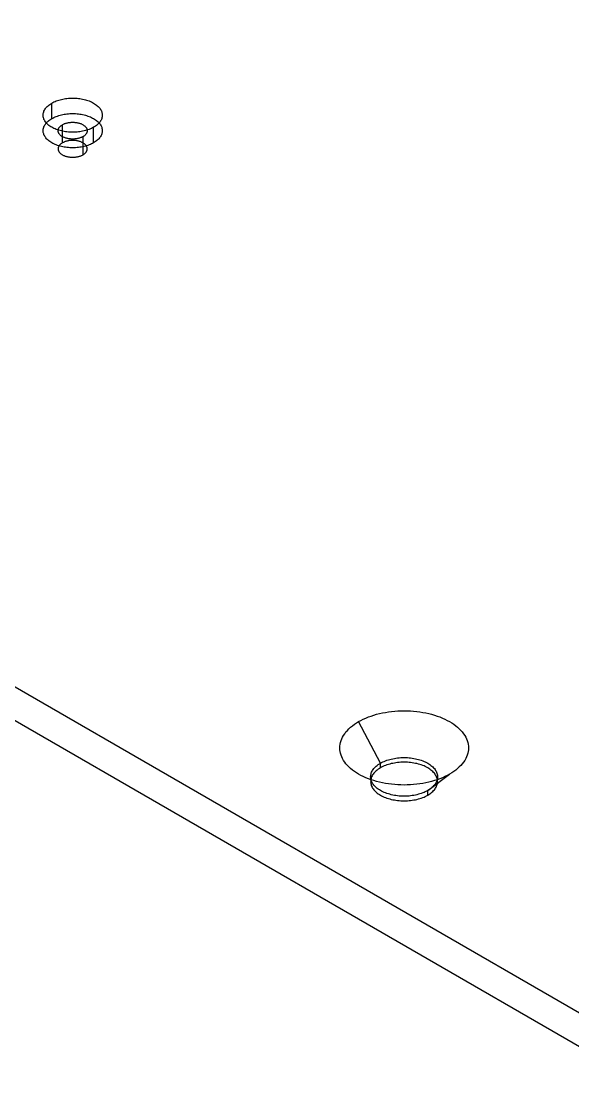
# Model space of a CAD drawing. Header units: inches. Extents: x 4 to 302, y 4 to 194.
# Drawn here: x 97.149 to 98.398, y 19.875 to 22.297 of the extents above; entities that cross this region are included whole.
import ezdxf

# ---------------------------------------------------------------- set-up
doc = ezdxf.new("R2010")
doc.units = ezdxf.units.IN
doc.header["$MEASUREMENT"] = 0

msp = doc.modelspace()

# ---------------------------------------------------------------- linework, layer by layer
at = {"layer": 'OUTLINE'}
for p, q in [((98.5853, 19.9512), (81.25, 29.96)), ((98.5853, 19.875), (81.25, 29.8838)), ((97.216, 22.1104), (97.2183, 22.1117)), ((97.2183, 22.1117), (97.2207, 22.1131)), ((97.2183, 22.0767), (97.2183, 22.1117)), ((97.2207, 22.1131), (97.2232, 22.1143)), ((97.2232, 22.1143), (97.2258, 22.1155)), ((97.2258, 22.1155), (97.2285, 22.1166)), ((97.2285, 22.1166), (97.2313, 22.1176)), ((97.2313, 22.1176), (97.2341, 22.1185)), ((97.2341, 22.1185), (97.2371, 22.1194)), ((97.2371, 22.1194), (97.2401, 22.1201)), ((97.2401, 22.1201), (97.2431, 22.1208)), ((97.2431, 22.1208), (97.2463, 22.1214)), ((97.2463, 22.1214), (97.2494, 22.1219)), ((97.2494, 22.1219), (97.2527, 22.1223)), ((97.2527, 22.1223), (97.2559, 22.1227)), ((97.2559, 22.1227), (97.2592, 22.1229)), ((97.2592, 22.1229), (97.2624, 22.123)), ((97.2624, 22.123), (97.2657, 22.1231)), ((97.2657, 22.1231), (97.269, 22.123)), ((97.269, 22.123), (97.2723, 22.1229)), ((97.2723, 22.1229), (97.2756, 22.1227)), ((97.2756, 22.1227), (97.2788, 22.1223)), ((97.2788, 22.1223), (97.282, 22.1219)), ((97.282, 22.1219), (97.2852, 22.1214)), ((97.2852, 22.1214), (97.2883, 22.1208)), ((97.2883, 22.1208), (97.2914, 22.1201)), ((97.2914, 22.1201), (97.2944, 22.1194)), ((97.2944, 22.1194), (97.2973, 22.1185)), ((97.2973, 22.1185), (97.3002, 22.1176)), ((97.3002, 22.1176), (97.303, 22.1166)), ((97.303, 22.1166), (97.3057, 22.1155)), ((97.3057, 22.1155), (97.3083, 22.1143)), ((97.3083, 22.1143), (97.3108, 22.1131)), ((97.3108, 22.1131), (97.3132, 22.1117)), ((97.3132, 22.1117), (97.3154, 22.1104)), ((97.1987, 22.0863), (97.199, 22.0882)), ((97.199, 22.0882), (97.1994, 22.09)), ((97.1994, 22.09), (97.2, 22.0919)), ((97.2, 22.0919), (97.2007, 22.0938)), ((97.2007, 22.0938), (97.2016, 22.0956)), ((97.2016, 22.0956), (97.2026, 22.0974)), ((97.2026, 22.0974), (97.2038, 22.0992)), ((97.2038, 22.0992), (97.2051, 22.1009)), ((97.2051, 22.1009), (97.2066, 22.1026)), ((97.2066, 22.1026), (97.2082, 22.1043)), ((97.2082, 22.1043), (97.21, 22.1059)), ((97.21, 22.1059), (97.2119, 22.1074)), ((97.2119, 22.1074), (97.2139, 22.1089)), ((97.2139, 22.1089), (97.216, 22.1104)), ((97.2527, 22.0873), (97.2559, 22.0876)), ((97.2559, 22.0876), (97.2592, 22.0879)), ((97.2592, 22.0879), (97.2624, 22.088)), ((97.2624, 22.088), (97.2657, 22.088)), ((97.2657, 22.088), (97.269, 22.088)), ((97.269, 22.088), (97.2723, 22.0879)), ((97.2723, 22.0879), (97.2756, 22.0876)), ((97.2756, 22.0876), (97.2788, 22.0873)), ((97.3154, 22.1104), (97.3176, 22.1089)), ((97.3176, 22.1089), (97.3196, 22.1074)), ((97.3196, 22.1074), (97.3215, 22.1059)), ((97.3215, 22.1059), (97.3233, 22.1043)), ((97.3233, 22.1043), (97.3249, 22.1026)), ((97.3249, 22.1026), (97.3264, 22.1009)), ((97.3264, 22.1009), (97.3277, 22.0992)), ((97.3277, 22.0992), (97.3289, 22.0974)), ((97.3289, 22.0974), (97.3299, 22.0956)), ((97.3299, 22.0956), (97.3308, 22.0938)), ((97.3308, 22.0938), (97.3315, 22.0919)), ((97.3315, 22.0919), (97.3321, 22.09)), ((97.3321, 22.09), (97.3325, 22.0882)), ((97.3325, 22.0882), (97.3327, 22.0863)), ((97.1987, 22.0844), (97.1987, 22.0863)), ((97.1987, 22.0825), (97.1987, 22.0844)), ((97.199, 22.0806), (97.1987, 22.0825)), ((97.1994, 22.0787), (97.199, 22.0806)), ((97.2, 22.0768), (97.1994, 22.0787)), ((97.2007, 22.075), (97.2, 22.0768)), ((97.2016, 22.0731), (97.2007, 22.075)), ((97.2026, 22.0713), (97.2016, 22.0731)), ((97.2038, 22.0695), (97.2026, 22.0713)), ((97.2026, 22.0624), (97.2038, 22.0641)), ((97.2051, 22.0678), (97.2038, 22.0695)), ((97.2038, 22.0641), (97.2051, 22.0659)), ((97.2066, 22.0661), (97.2051, 22.0678)), ((97.2051, 22.0659), (97.2066, 22.0676)), ((97.2066, 22.0676), (97.2082, 22.0692)), ((97.2082, 22.0645), (97.2066, 22.0661)), ((97.2082, 22.0692), (97.21, 22.0708)), ((97.21, 22.0629), (97.2082, 22.0645)), ((97.21, 22.0708), (97.2119, 22.0724)), ((97.2119, 22.0724), (97.2139, 22.0739)), ((97.2139, 22.0739), (97.216, 22.0753)), ((97.216, 22.0753), (97.2183, 22.0767)), ((97.2183, 22.0767), (97.2207, 22.078)), ((97.2207, 22.078), (97.2232, 22.0793)), ((97.2232, 22.0793), (97.2258, 22.0804)), ((97.2258, 22.0804), (97.2285, 22.0815)), ((97.2285, 22.0815), (97.2313, 22.0825)), ((97.2313, 22.0825), (97.2341, 22.0835)), ((97.2341, 22.0835), (97.2371, 22.0843)), ((97.2371, 22.0843), (97.2401, 22.0851)), ((97.2401, 22.0851), (97.2431, 22.0858)), ((97.2424, 22.0628), (97.2436, 22.0635)), ((97.2431, 22.0858), (97.2463, 22.0864)), ((97.2436, 22.0635), (97.2448, 22.0641)), ((97.2448, 22.0641), (97.2461, 22.0646)), ((97.2461, 22.0646), (97.2474, 22.0652)), ((97.2463, 22.0864), (97.2494, 22.0869)), ((97.2474, 22.0652), (97.2488, 22.0657)), ((97.2488, 22.0657), (97.2502, 22.0661)), ((97.2494, 22.0869), (97.2527, 22.0873)), ((97.2502, 22.0661), (97.2516, 22.0666)), ((97.2516, 22.0666), (97.2531, 22.0669)), ((97.2531, 22.0669), (97.2546, 22.0673)), ((97.2546, 22.0673), (97.2561, 22.0676)), ((97.2561, 22.0676), (97.2577, 22.0678)), ((97.2577, 22.0678), (97.2593, 22.068)), ((97.2593, 22.068), (97.2609, 22.0682)), ((97.2609, 22.0682), (97.2625, 22.0683)), ((97.2625, 22.0683), (97.2641, 22.0684)), ((97.2641, 22.0684), (97.2657, 22.0684)), ((97.2657, 22.0684), (97.2674, 22.0684)), ((97.2674, 22.0684), (97.269, 22.0683)), ((97.269, 22.0683), (97.2706, 22.0682)), ((97.2706, 22.0682), (97.2722, 22.068)), ((97.2722, 22.068), (97.2738, 22.0678)), ((97.2738, 22.0678), (97.2753, 22.0676)), ((97.2753, 22.0676), (97.2769, 22.0673)), ((97.2769, 22.0673), (97.2784, 22.0669)), ((97.2784, 22.0669), (97.2799, 22.0666)), ((97.2788, 22.0873), (97.282, 22.0869)), ((97.2799, 22.0666), (97.2813, 22.0661)), ((97.2813, 22.0661), (97.2827, 22.0657)), ((97.282, 22.0869), (97.2852, 22.0864)), ((97.2827, 22.0657), (97.2841, 22.0652)), ((97.2841, 22.0652), (97.2854, 22.0646)), ((97.2852, 22.0864), (97.2883, 22.0858)), ((97.2854, 22.0646), (97.2867, 22.0641)), ((97.2867, 22.0641), (97.2879, 22.0635)), ((97.2879, 22.0635), (97.2891, 22.0628)), ((97.2883, 22.0858), (97.2914, 22.0851)), ((97.2914, 22.0851), (97.2944, 22.0843)), ((97.2944, 22.0843), (97.2973, 22.0835)), ((97.2973, 22.0835), (97.3002, 22.0825)), ((97.3002, 22.0825), (97.303, 22.0815)), ((97.303, 22.0815), (97.3057, 22.0804)), ((97.3057, 22.0804), (97.3083, 22.0793)), ((97.3083, 22.0793), (97.3108, 22.078)), ((97.3108, 22.078), (97.3132, 22.0767)), ((97.3132, 22.0767), (97.3154, 22.0753)), ((97.3154, 22.0753), (97.3176, 22.0739)), ((97.3176, 22.0739), (97.3196, 22.0724)), ((97.3196, 22.0724), (97.3215, 22.0708)), ((97.3215, 22.0708), (97.3233, 22.0692)), ((97.3233, 22.0645), (97.3215, 22.0629)), ((97.3233, 22.0692), (97.3249, 22.0676)), ((97.3249, 22.0661), (97.3233, 22.0645)), ((97.3264, 22.0678), (97.3249, 22.0661)), ((97.3249, 22.0676), (97.3264, 22.0659)), ((97.3277, 22.0695), (97.3264, 22.0678)), ((97.3264, 22.0659), (97.3277, 22.0641)), ((97.3289, 22.0713), (97.3277, 22.0695)), ((97.3277, 22.0641), (97.3289, 22.0624)), ((97.3299, 22.0731), (97.3289, 22.0713)), ((97.3308, 22.075), (97.3299, 22.0731)), ((97.3315, 22.0768), (97.3308, 22.075)), ((97.3321, 22.0787), (97.3315, 22.0768)), ((97.3325, 22.0806), (97.3321, 22.0787)), ((97.3327, 22.0825), (97.3325, 22.0806)), ((97.3327, 22.0863), (97.3328, 22.0844)), ((97.3328, 22.0844), (97.3327, 22.0825)), ((97.1987, 22.0512), (97.199, 22.0531)), ((97.1987, 22.0493), (97.1987, 22.0512)), ((97.1987, 22.0474), (97.1987, 22.0493)), ((97.199, 22.0455), (97.1987, 22.0474)), ((97.199, 22.0531), (97.1994, 22.055)), ((97.1994, 22.0436), (97.199, 22.0455)), ((97.1994, 22.055), (97.2, 22.0569)), ((97.2, 22.0418), (97.1994, 22.0436)), ((97.2, 22.0569), (97.2007, 22.0587)), ((97.2007, 22.0399), (97.2, 22.0418)), ((97.2007, 22.0587), (97.2016, 22.0606)), ((97.2016, 22.0381), (97.2007, 22.0399)), ((97.2016, 22.0606), (97.2026, 22.0624)), ((97.2119, 22.0613), (97.21, 22.0629)), ((97.2139, 22.0598), (97.2119, 22.0613)), ((97.216, 22.0584), (97.2139, 22.0598)), ((97.2183, 22.057), (97.216, 22.0584)), ((97.2207, 22.0557), (97.2183, 22.057)), ((97.2232, 22.0544), (97.2207, 22.0557)), ((97.2258, 22.0533), (97.2232, 22.0544)), ((97.2285, 22.0522), (97.2258, 22.0533)), ((97.2313, 22.0512), (97.2285, 22.0522)), ((97.2341, 22.0502), (97.2313, 22.0512)), ((97.2327, 22.0503), (97.2329, 22.0512)), ((97.2327, 22.0493), (97.2327, 22.0503)), ((97.2327, 22.0484), (97.2327, 22.0493)), ((97.2329, 22.0475), (97.2327, 22.0484)), ((97.2329, 22.0512), (97.2331, 22.0521)), ((97.2331, 22.0465), (97.2329, 22.0475)), ((97.2331, 22.0521), (97.2333, 22.053)), ((97.2333, 22.0456), (97.2331, 22.0465)), ((97.2333, 22.053), (97.2337, 22.054)), ((97.2337, 22.0447), (97.2333, 22.0456)), ((97.2337, 22.054), (97.2341, 22.0549)), ((97.2341, 22.0438), (97.2337, 22.0447)), ((97.2341, 22.0549), (97.2346, 22.0557)), ((97.2371, 22.0494), (97.2341, 22.0502)), ((97.2346, 22.0429), (97.2341, 22.0438)), ((97.2346, 22.0557), (97.2352, 22.0566)), ((97.2352, 22.042), (97.2346, 22.0429)), ((97.2352, 22.0566), (97.2359, 22.0575)), ((97.2359, 22.0412), (97.2352, 22.042)), ((97.2359, 22.0575), (97.2366, 22.0583)), ((97.2366, 22.0403), (97.2359, 22.0412)), ((97.2366, 22.0583), (97.2374, 22.0591)), ((97.2374, 22.0395), (97.2366, 22.0403)), ((97.2401, 22.0486), (97.2371, 22.0494)), ((97.2374, 22.0591), (97.2383, 22.0599)), ((97.2383, 22.0387), (97.2374, 22.0395)), ((97.2383, 22.0599), (97.2392, 22.0607)), ((97.2392, 22.0607), (97.2402, 22.0614)), ((97.2431, 22.0479), (97.2401, 22.0486)), ((97.2402, 22.0614), (97.2413, 22.0621)), ((97.2413, 22.0621), (97.2424, 22.0628)), ((97.2424, 22.0217), (97.2424, 22.0628)), ((97.2463, 22.0473), (97.2431, 22.0479)), ((97.2494, 22.0468), (97.2463, 22.0473)), ((97.2527, 22.0464), (97.2494, 22.0468)), ((97.2559, 22.0461), (97.2527, 22.0464)), ((97.2592, 22.0458), (97.2559, 22.0461)), ((97.2624, 22.0457), (97.2592, 22.0458)), ((97.2657, 22.0456), (97.2624, 22.0457)), ((97.269, 22.0457), (97.2657, 22.0456)), ((97.2723, 22.0458), (97.269, 22.0457)), ((97.2756, 22.0461), (97.2723, 22.0458)), ((97.2788, 22.0464), (97.2756, 22.0461)), ((97.282, 22.0468), (97.2788, 22.0464)), ((97.2852, 22.0473), (97.282, 22.0468)), ((97.2883, 22.0479), (97.2852, 22.0473)), ((97.2914, 22.0486), (97.2883, 22.0479)), ((97.2891, 22.0628), (97.2902, 22.0621)), ((97.2902, 22.0621), (97.2913, 22.0614)), ((97.2913, 22.0614), (97.2923, 22.0607)), ((97.2944, 22.0494), (97.2914, 22.0486)), ((97.2923, 22.0607), (97.2932, 22.0599)), ((97.2932, 22.0599), (97.2941, 22.0591)), ((97.2941, 22.0395), (97.2932, 22.0387)), ((97.2941, 22.0591), (97.2949, 22.0583)), ((97.2949, 22.0403), (97.2941, 22.0395)), ((97.2973, 22.0502), (97.2944, 22.0494)), ((97.2949, 22.0583), (97.2956, 22.0575)), ((97.2956, 22.0412), (97.2949, 22.0403)), ((97.2956, 22.0575), (97.2963, 22.0566)), ((97.2963, 22.042), (97.2956, 22.0412)), ((97.2963, 22.0566), (97.2968, 22.0557)), ((97.2968, 22.0429), (97.2963, 22.042)), ((97.2968, 22.0557), (97.2973, 22.0549)), ((97.2973, 22.0438), (97.2968, 22.0429)), ((97.2973, 22.0549), (97.2978, 22.054)), ((97.3002, 22.0512), (97.2973, 22.0502)), ((97.2978, 22.0447), (97.2973, 22.0438)), ((97.2978, 22.054), (97.2981, 22.053)), ((97.2981, 22.0456), (97.2978, 22.0447)), ((97.2981, 22.053), (97.2984, 22.0521)), ((97.2984, 22.0465), (97.2981, 22.0456)), ((97.2984, 22.0521), (97.2986, 22.0512)), ((97.2986, 22.0475), (97.2984, 22.0465)), ((97.2986, 22.0512), (97.2987, 22.0503)), ((97.2987, 22.0484), (97.2986, 22.0475)), ((97.2987, 22.0503), (97.2988, 22.0493)), ((97.2988, 22.0493), (97.2987, 22.0484)), ((97.303, 22.0522), (97.3002, 22.0512)), ((97.3057, 22.0533), (97.303, 22.0522)), ((97.3083, 22.0544), (97.3057, 22.0533)), ((97.3108, 22.0557), (97.3083, 22.0544)), ((97.3132, 22.057), (97.3108, 22.0557)), ((97.3154, 22.0584), (97.3132, 22.057)), ((97.3132, 22.0219), (97.3132, 22.057)), ((97.3176, 22.0598), (97.3154, 22.0584)), ((97.3196, 22.0613), (97.3176, 22.0598)), ((97.3215, 22.0629), (97.3196, 22.0613)), ((97.3289, 22.0624), (97.3299, 22.0606)), ((97.3299, 22.0606), (97.3308, 22.0587)), ((97.3308, 22.0399), (97.3299, 22.0381)), ((97.3308, 22.0587), (97.3315, 22.0569)), ((97.3315, 22.0418), (97.3308, 22.0399)), ((97.3315, 22.0569), (97.3321, 22.055)), ((97.3321, 22.0436), (97.3315, 22.0418)), ((97.3321, 22.055), (97.3325, 22.0531)), ((97.3325, 22.0455), (97.3321, 22.0436)), ((97.3325, 22.0531), (97.3327, 22.0512)), ((97.3327, 22.0474), (97.3325, 22.0455)), ((97.3327, 22.0512), (97.3328, 22.0493)), ((97.3328, 22.0493), (97.3327, 22.0474)), ((97.2026, 22.0363), (97.2016, 22.0381)), ((97.2038, 22.0345), (97.2026, 22.0363)), ((97.2051, 22.0328), (97.2038, 22.0345)), ((97.2066, 22.0311), (97.2051, 22.0328)), ((97.2082, 22.0294), (97.2066, 22.0311)), ((97.21, 22.0278), (97.2082, 22.0294)), ((97.2119, 22.0263), (97.21, 22.0278)), ((97.2139, 22.0248), (97.2119, 22.0263)), ((97.216, 22.0233), (97.2139, 22.0248)), ((97.2183, 22.0219), (97.216, 22.0233)), ((97.2207, 22.0206), (97.2183, 22.0219)), ((97.2232, 22.0194), (97.2207, 22.0206)), ((97.2258, 22.0182), (97.2232, 22.0194)), ((97.2285, 22.0171), (97.2258, 22.0182)), ((97.2313, 22.0161), (97.2285, 22.0171)), ((97.2341, 22.0152), (97.2313, 22.0161)), ((97.2371, 22.0143), (97.2341, 22.0152)), ((97.2352, 22.0155), (97.2346, 22.0146)), ((97.2359, 22.0163), (97.2352, 22.0155)), ((97.2366, 22.0172), (97.2359, 22.0163)), ((97.2374, 22.018), (97.2366, 22.0172)), ((97.2383, 22.0188), (97.2374, 22.018)), ((97.2392, 22.038), (97.2383, 22.0387)), ((97.2392, 22.0195), (97.2383, 22.0188)), ((97.2402, 22.0372), (97.2392, 22.038)), ((97.2402, 22.0203), (97.2392, 22.0195)), ((97.2413, 22.0365), (97.2402, 22.0372)), ((97.2413, 22.021), (97.2402, 22.0203)), ((97.2424, 22.0358), (97.2413, 22.0365)), ((97.2424, 22.0217), (97.2413, 22.021)), ((97.2436, 22.0352), (97.2424, 22.0358)), ((97.2436, 22.0223), (97.2424, 22.0217)), ((97.2448, 22.0346), (97.2436, 22.0352)), ((97.2448, 22.0229), (97.2436, 22.0223)), ((97.2461, 22.034), (97.2448, 22.0346)), ((97.2461, 22.0235), (97.2448, 22.0229)), ((97.2474, 22.0335), (97.2461, 22.034)), ((97.2474, 22.024), (97.2461, 22.0235)), ((97.2488, 22.033), (97.2474, 22.0335)), ((97.2488, 22.0245), (97.2474, 22.024)), ((97.2502, 22.0325), (97.2488, 22.033)), ((97.2502, 22.025), (97.2488, 22.0245)), ((97.2516, 22.0321), (97.2502, 22.0325)), ((97.2516, 22.0254), (97.2502, 22.025)), ((97.2531, 22.0317), (97.2516, 22.0321)), ((97.2531, 22.0258), (97.2516, 22.0254)), ((97.2546, 22.0314), (97.2531, 22.0317)), ((97.2546, 22.0261), (97.2531, 22.0258)), ((97.2561, 22.0311), (97.2546, 22.0314)), ((97.2561, 22.0264), (97.2546, 22.0261)), ((97.2577, 22.0308), (97.2561, 22.0311)), ((97.2577, 22.0267), (97.2561, 22.0264)), ((97.2593, 22.0306), (97.2577, 22.0308)), ((97.2593, 22.0269), (97.2577, 22.0267)), ((97.2609, 22.0305), (97.2593, 22.0306)), ((97.2609, 22.027), (97.2593, 22.0269)), ((97.2625, 22.0303), (97.2609, 22.0305)), ((97.2625, 22.0272), (97.2609, 22.027)), ((97.2641, 22.0303), (97.2625, 22.0303)), ((97.2641, 22.0272), (97.2625, 22.0272)), ((97.2657, 22.0303), (97.2641, 22.0303)), ((97.2657, 22.0273), (97.2641, 22.0272)), ((97.2674, 22.0303), (97.2657, 22.0303)), ((97.2674, 22.0272), (97.2657, 22.0273)), ((97.269, 22.0303), (97.2674, 22.0303)), ((97.269, 22.0272), (97.2674, 22.0272)), ((97.2706, 22.0305), (97.269, 22.0303)), ((97.2706, 22.027), (97.269, 22.0272)), ((97.2722, 22.0306), (97.2706, 22.0305)), ((97.2722, 22.0269), (97.2706, 22.027)), ((97.2738, 22.0308), (97.2722, 22.0306)), ((97.2738, 22.0267), (97.2722, 22.0269)), ((97.2753, 22.0311), (97.2738, 22.0308)), ((97.2753, 22.0264), (97.2738, 22.0267)), ((97.2769, 22.0314), (97.2753, 22.0311)), ((97.2769, 22.0261), (97.2753, 22.0264)), ((97.2784, 22.0317), (97.2769, 22.0314)), ((97.2784, 22.0258), (97.2769, 22.0261)), ((97.2799, 22.0321), (97.2784, 22.0317)), ((97.2799, 22.0254), (97.2784, 22.0258)), ((97.2813, 22.0325), (97.2799, 22.0321)), ((97.2813, 22.025), (97.2799, 22.0254)), ((97.2827, 22.033), (97.2813, 22.0325)), ((97.2827, 22.0245), (97.2813, 22.025)), ((97.2841, 22.0335), (97.2827, 22.033)), ((97.2841, 22.024), (97.2827, 22.0245)), ((97.2854, 22.034), (97.2841, 22.0335)), ((97.2854, 22.0235), (97.2841, 22.024)), ((97.2867, 22.0346), (97.2854, 22.034)), ((97.2867, 22.0229), (97.2854, 22.0235)), ((97.2879, 22.0352), (97.2867, 22.0346)), ((97.2879, 22.0223), (97.2867, 22.0229)), ((97.2891, 22.0358), (97.2879, 22.0352)), ((97.2891, 22.0217), (97.2879, 22.0223)), ((97.2902, 22.0365), (97.2891, 22.0358)), ((97.2891, 21.9947), (97.2891, 22.0358)), ((97.2902, 22.021), (97.2891, 22.0217)), ((97.2913, 22.0372), (97.2902, 22.0365)), ((97.2913, 22.0203), (97.2902, 22.021)), ((97.2923, 22.038), (97.2913, 22.0372)), ((97.2923, 22.0195), (97.2913, 22.0203)), ((97.2932, 22.0387), (97.2923, 22.038)), ((97.2932, 22.0188), (97.2923, 22.0195)), ((97.2941, 22.018), (97.2932, 22.0188)), ((97.2949, 22.0172), (97.2941, 22.018)), ((97.2973, 22.0152), (97.2944, 22.0143)), ((97.2956, 22.0163), (97.2949, 22.0172)), ((97.2963, 22.0155), (97.2956, 22.0163)), ((97.2968, 22.0146), (97.2963, 22.0155)), ((97.3002, 22.0161), (97.2973, 22.0152)), ((97.303, 22.0171), (97.3002, 22.0161)), ((97.3057, 22.0182), (97.303, 22.0171)), ((97.3083, 22.0194), (97.3057, 22.0182)), ((97.3108, 22.0206), (97.3083, 22.0194)), ((97.3132, 22.0219), (97.3108, 22.0206)), ((97.3154, 22.0233), (97.3132, 22.0219)), ((97.3176, 22.0248), (97.3154, 22.0233)), ((97.3196, 22.0263), (97.3176, 22.0248)), ((97.3215, 22.0278), (97.3196, 22.0263)), ((97.3233, 22.0294), (97.3215, 22.0278)), ((97.3249, 22.0311), (97.3233, 22.0294)), ((97.3264, 22.0328), (97.3249, 22.0311)), ((97.3277, 22.0345), (97.3264, 22.0328)), ((97.3289, 22.0363), (97.3277, 22.0345)), ((97.3299, 22.0381), (97.3289, 22.0363)), ((97.2329, 22.0101), (97.2327, 22.0091)), ((97.2327, 22.0091), (97.2327, 22.0082)), ((97.2327, 22.0082), (97.2327, 22.0072)), ((97.2327, 22.0072), (97.2329, 22.0063)), ((97.2331, 22.011), (97.2329, 22.0101)), ((97.2329, 22.0063), (97.2331, 22.0054)), ((97.2333, 22.0119), (97.2331, 22.011)), ((97.2331, 22.0054), (97.2333, 22.0045)), ((97.2337, 22.0128), (97.2333, 22.0119)), ((97.2333, 22.0045), (97.2337, 22.0035)), ((97.2341, 22.0137), (97.2337, 22.0128)), ((97.2337, 22.0035), (97.2341, 22.0026)), ((97.2346, 22.0146), (97.2341, 22.0137)), ((97.2341, 22.0026), (97.2346, 22.0018)), ((97.2346, 22.0018), (97.2352, 22.0009)), ((97.2352, 22.0009), (97.2359, 22)), ((97.2359, 22), (97.2366, 21.9992)), ((97.2366, 21.9992), (97.2374, 21.9984)), ((97.2401, 22.0135), (97.2371, 22.0143)), ((97.2374, 21.9984), (97.2383, 21.9976)), ((97.2383, 21.9976), (97.2392, 21.9968)), ((97.2392, 21.9968), (97.2402, 21.9961)), ((97.2431, 22.0129), (97.2401, 22.0135)), ((97.2402, 21.9961), (97.2413, 21.9954)), ((97.2413, 21.9954), (97.2424, 21.9947)), ((97.2424, 21.9947), (97.2436, 21.9941)), ((97.2463, 22.0123), (97.2431, 22.0129)), ((97.2436, 21.9941), (97.2448, 21.9934)), ((97.2448, 21.9934), (97.2461, 21.9929)), ((97.2461, 21.9929), (97.2474, 21.9923)), ((97.2494, 22.0118), (97.2463, 22.0123)), ((97.2474, 21.9923), (97.2488, 21.9918)), ((97.2488, 21.9918), (97.2502, 21.9914)), ((97.2527, 22.0113), (97.2494, 22.0118)), ((97.2502, 21.9914), (97.2516, 21.9909)), ((97.2516, 21.9909), (97.2531, 21.9906)), ((97.2559, 22.011), (97.2527, 22.0113)), ((97.2592, 22.0108), (97.2559, 22.011)), ((97.2624, 22.0106), (97.2592, 22.0108)), ((97.2657, 22.0106), (97.2624, 22.0106)), ((97.269, 22.0106), (97.2657, 22.0106)), ((97.2723, 22.0108), (97.269, 22.0106)), ((97.2756, 22.011), (97.2723, 22.0108)), ((97.2788, 22.0113), (97.2756, 22.011)), ((97.2784, 21.9906), (97.2799, 21.9909)), ((97.282, 22.0118), (97.2788, 22.0113)), ((97.2799, 21.9909), (97.2813, 21.9914)), ((97.2813, 21.9914), (97.2827, 21.9918)), ((97.2852, 22.0123), (97.282, 22.0118)), ((97.2827, 21.9918), (97.2841, 21.9923)), ((97.2841, 21.9923), (97.2854, 21.9929)), ((97.2883, 22.0129), (97.2852, 22.0123)), ((97.2854, 21.9929), (97.2867, 21.9934)), ((97.2867, 21.9934), (97.2879, 21.9941)), ((97.2879, 21.9941), (97.2891, 21.9947)), ((97.2914, 22.0135), (97.2883, 22.0129)), ((97.2891, 21.9947), (97.2902, 21.9954)), ((97.2902, 21.9954), (97.2913, 21.9961)), ((97.2913, 21.9961), (97.2923, 21.9968)), ((97.2944, 22.0143), (97.2914, 22.0135)), ((97.2923, 21.9968), (97.2932, 21.9976)), ((97.2932, 21.9976), (97.2941, 21.9984)), ((97.2941, 21.9984), (97.2949, 21.9992)), ((97.2949, 21.9992), (97.2956, 22)), ((97.2956, 22), (97.2963, 22.0009)), ((97.2963, 22.0009), (97.2968, 22.0018)), ((97.2973, 22.0137), (97.2968, 22.0146)), ((97.2968, 22.0018), (97.2973, 22.0026)), ((97.2978, 22.0128), (97.2973, 22.0137)), ((97.2973, 22.0026), (97.2978, 22.0035)), ((97.2981, 22.0119), (97.2978, 22.0128)), ((97.2978, 22.0035), (97.2981, 22.0045)), ((97.2984, 22.011), (97.2981, 22.0119)), ((97.2981, 22.0045), (97.2984, 22.0054)), ((97.2986, 22.0101), (97.2984, 22.011)), ((97.2984, 22.0054), (97.2986, 22.0063)), ((97.2987, 22.0091), (97.2986, 22.0101)), ((97.2986, 22.0063), (97.2987, 22.0072)), ((97.2988, 22.0082), (97.2987, 22.0091)), ((97.2987, 22.0072), (97.2988, 22.0082)), ((97.2531, 21.9906), (97.2546, 21.9902)), ((97.2546, 21.9902), (97.2561, 21.9899)), ((97.2561, 21.9899), (97.2577, 21.9897)), ((97.2577, 21.9897), (97.2593, 21.9895)), ((97.2593, 21.9895), (97.2609, 21.9893)), ((97.2609, 21.9893), (97.2625, 21.9892)), ((97.2625, 21.9892), (97.2641, 21.9891)), ((97.2641, 21.9891), (97.2657, 21.9891)), ((97.2657, 21.9891), (97.2674, 21.9891)), ((97.2674, 21.9891), (97.269, 21.9892)), ((97.269, 21.9892), (97.2706, 21.9893)), ((97.2706, 21.9893), (97.2722, 21.9895)), ((97.2722, 21.9895), (97.2738, 21.9897)), ((97.2738, 21.9897), (97.2753, 21.9899)), ((97.2753, 21.9899), (97.2769, 21.9902)), ((97.2769, 21.9902), (97.2784, 21.9906)), ((97.9674, 20.7306), (97.9742, 20.7318)), ((97.9742, 20.7318), (97.9811, 20.733)), ((97.9811, 20.733), (97.9881, 20.7339)), ((97.9881, 20.7339), (97.9952, 20.7346)), ((97.9952, 20.7346), (98.0023, 20.7351)), ((98.0023, 20.7351), (98.0094, 20.7354)), ((98.0094, 20.7354), (98.0165, 20.7355)), ((98.0165, 20.7355), (98.0237, 20.7354)), ((98.0237, 20.7354), (98.0308, 20.7351)), ((98.0308, 20.7351), (98.0379, 20.7346)), ((98.0379, 20.7346), (98.045, 20.7339)), ((98.045, 20.7339), (98.052, 20.733)), ((98.052, 20.733), (98.0589, 20.7318)), ((98.0589, 20.7318), (98.0656, 20.7306)), ((97.9039, 20.7047), (97.9086, 20.7078)), ((97.9086, 20.7078), (97.9135, 20.7108)), ((97.9135, 20.7108), (97.9187, 20.7137)), ((97.9629, 20.6166), (97.9135, 20.7108)), ((97.9187, 20.7137), (97.9241, 20.7164)), ((97.9241, 20.7164), (97.9297, 20.7189)), ((97.9297, 20.7189), (97.9356, 20.7213)), ((97.9356, 20.7213), (97.9416, 20.7235)), ((97.9416, 20.7235), (97.9478, 20.7255)), ((97.9478, 20.7255), (97.9542, 20.7274)), ((97.9542, 20.7274), (97.9608, 20.7291)), ((97.9608, 20.7291), (97.9674, 20.7306)), ((98.0656, 20.7306), (98.0723, 20.7291)), ((98.0723, 20.7291), (98.0789, 20.7274)), ((98.0789, 20.7274), (98.0852, 20.7255)), ((98.0852, 20.7255), (98.0915, 20.7235)), ((98.0915, 20.7235), (98.0975, 20.7213)), ((98.0975, 20.7213), (98.1034, 20.7189)), ((98.1034, 20.7189), (98.109, 20.7164)), ((98.109, 20.7164), (98.1144, 20.7137)), ((98.1144, 20.7137), (98.1196, 20.7108)), ((98.1196, 20.7108), (98.1245, 20.7078)), ((98.1245, 20.7078), (98.1292, 20.7047)), ((97.8793, 20.6797), (97.8819, 20.6835)), ((97.8819, 20.6835), (97.8848, 20.6873)), ((97.8848, 20.6873), (97.888, 20.691)), ((97.888, 20.691), (97.8915, 20.6946)), ((97.8915, 20.6946), (97.8954, 20.6981)), ((97.8954, 20.6981), (97.8995, 20.7015)), ((97.8995, 20.7015), (97.9039, 20.7047)), ((98.1292, 20.7047), (98.1336, 20.7015)), ((98.1336, 20.7015), (98.1377, 20.6981)), ((98.1377, 20.6981), (98.1416, 20.6946)), ((98.1416, 20.6946), (98.1451, 20.691)), ((98.1451, 20.691), (98.1483, 20.6873)), ((98.1483, 20.6873), (98.1512, 20.6835)), ((98.1512, 20.6835), (98.1538, 20.6797)), ((97.871, 20.6555), (97.8715, 20.6596)), ((97.8715, 20.6596), (97.8724, 20.6637)), ((97.8724, 20.6637), (97.8736, 20.6677)), ((97.8736, 20.6677), (97.8752, 20.6718)), ((97.8752, 20.6718), (97.8771, 20.6758)), ((97.8771, 20.6758), (97.8793, 20.6797)), ((98.1538, 20.6797), (98.156, 20.6758)), ((98.156, 20.6758), (98.1579, 20.6718)), ((98.1579, 20.6718), (98.1595, 20.6677)), ((98.1595, 20.6677), (98.1607, 20.6637)), ((98.1607, 20.6637), (98.1616, 20.6596)), ((98.1616, 20.6596), (98.1621, 20.6555)), ((97.8708, 20.6513), (97.871, 20.6555)), ((97.871, 20.6472), (97.8708, 20.6513)), ((97.8715, 20.6431), (97.871, 20.6472)), ((97.8724, 20.639), (97.8715, 20.6431)), ((97.8736, 20.6349), (97.8724, 20.639)), ((97.8752, 20.6309), (97.8736, 20.6349)), ((98.1595, 20.6349), (98.1579, 20.6309)), ((98.1607, 20.639), (98.1595, 20.6349)), ((98.1616, 20.6431), (98.1607, 20.639)), ((98.1621, 20.6472), (98.1616, 20.6431)), ((98.1621, 20.6555), (98.1623, 20.6513)), ((98.1623, 20.6513), (98.1621, 20.6472)), ((97.8771, 20.6269), (97.8752, 20.6309)), ((97.8793, 20.623), (97.8771, 20.6269)), ((97.8819, 20.6191), (97.8793, 20.623)), ((97.8848, 20.6153), (97.8819, 20.6191)), ((97.888, 20.6117), (97.8848, 20.6153)), ((97.8915, 20.6081), (97.888, 20.6117)), ((97.9535, 20.6099), (97.9557, 20.6117)), ((97.9557, 20.6117), (97.9579, 20.6134)), ((97.9579, 20.6134), (97.9604, 20.615)), ((97.9604, 20.615), (97.9629, 20.6166)), ((97.9629, 20.6166), (97.9656, 20.6181)), ((97.9629, 20.6061), (97.9629, 20.6166)), ((97.9656, 20.6181), (97.9685, 20.6195)), ((97.9685, 20.6195), (97.9714, 20.6208)), ((97.9714, 20.6103), (97.9685, 20.609)), ((97.9714, 20.6208), (97.9744, 20.622)), ((97.9744, 20.6115), (97.9714, 20.6103)), ((97.9744, 20.622), (97.9776, 20.6232)), ((97.9776, 20.6127), (97.9744, 20.6115)), ((97.9776, 20.6232), (97.9808, 20.6242)), ((97.9808, 20.6137), (97.9776, 20.6127)), ((97.9808, 20.6242), (97.9841, 20.6252)), ((97.9841, 20.6147), (97.9808, 20.6137)), ((97.9841, 20.6252), (97.9875, 20.6261)), ((97.9875, 20.6156), (97.9841, 20.6147)), ((97.9875, 20.6261), (97.991, 20.6268)), ((97.991, 20.6163), (97.9875, 20.6156)), ((97.991, 20.6268), (97.9945, 20.6275)), ((97.9945, 20.617), (97.991, 20.6163)), ((97.9945, 20.6275), (97.9981, 20.6281)), ((97.9981, 20.6176), (97.9945, 20.617)), ((97.9981, 20.6281), (98.0018, 20.6286)), ((98.0018, 20.6181), (97.9981, 20.6176)), ((98.0018, 20.6286), (98.0054, 20.6289)), ((98.0054, 20.6184), (98.0018, 20.6181)), ((98.0054, 20.6289), (98.0091, 20.6292)), ((98.0091, 20.6187), (98.0054, 20.6184)), ((98.0091, 20.6292), (98.0128, 20.6293)), ((98.0128, 20.6189), (98.0091, 20.6187)), ((98.0128, 20.6293), (98.0165, 20.6294)), ((98.0165, 20.6189), (98.0128, 20.6189)), ((98.0165, 20.6294), (98.0203, 20.6293)), ((98.0203, 20.6189), (98.0165, 20.6189)), ((98.0203, 20.6293), (98.024, 20.6292)), ((98.024, 20.6187), (98.0203, 20.6189)), ((98.024, 20.6292), (98.0277, 20.6289)), ((98.0277, 20.6184), (98.024, 20.6187)), ((98.0277, 20.6289), (98.0313, 20.6286)), ((98.0313, 20.6181), (98.0277, 20.6184)), ((98.0313, 20.6286), (98.035, 20.6281)), ((98.035, 20.6176), (98.0313, 20.6181)), ((98.035, 20.6281), (98.0385, 20.6275)), ((98.0385, 20.617), (98.035, 20.6176)), ((98.0385, 20.6275), (98.0421, 20.6268)), ((98.0421, 20.6163), (98.0385, 20.617)), ((98.0421, 20.6268), (98.0456, 20.6261)), ((98.0456, 20.6156), (98.0421, 20.6163)), ((98.0456, 20.6261), (98.049, 20.6252)), ((98.049, 20.6147), (98.0456, 20.6156)), ((98.049, 20.6252), (98.0523, 20.6242)), ((98.0523, 20.6137), (98.049, 20.6147)), ((98.0523, 20.6242), (98.0555, 20.6232)), ((98.0555, 20.6127), (98.0523, 20.6137)), ((98.0555, 20.6232), (98.0587, 20.622)), ((98.0587, 20.6115), (98.0555, 20.6127)), ((98.0587, 20.622), (98.0617, 20.6208)), ((98.0617, 20.6103), (98.0587, 20.6115)), ((98.0617, 20.6208), (98.0646, 20.6195)), ((98.0646, 20.609), (98.0617, 20.6103)), ((98.0646, 20.6195), (98.0674, 20.6181)), ((98.0674, 20.6181), (98.0701, 20.6166)), ((98.0701, 20.6166), (98.0727, 20.615)), ((98.0727, 20.615), (98.0751, 20.6134)), ((98.0751, 20.6134), (98.0774, 20.6117)), ((98.0774, 20.6117), (98.0796, 20.6099)), ((98.1451, 20.6117), (98.1416, 20.6081)), ((98.1483, 20.6153), (98.1451, 20.6117)), ((98.1512, 20.6191), (98.1483, 20.6153)), ((98.1538, 20.623), (98.1512, 20.6191)), ((98.156, 20.6269), (98.1538, 20.623)), ((98.1579, 20.6309), (98.156, 20.6269)), ((97.8954, 20.6046), (97.8915, 20.6081)), ((97.8995, 20.6012), (97.8954, 20.6046)), ((97.9039, 20.5979), (97.8995, 20.6012)), ((97.9086, 20.5948), (97.9039, 20.5979)), ((97.9135, 20.5918), (97.9086, 20.5948)), ((97.9187, 20.589), (97.9135, 20.5918)), ((97.9241, 20.5863), (97.9187, 20.589)), ((97.9297, 20.5837), (97.9241, 20.5863)), ((97.9407, 20.5856), (97.9408, 20.5878)), ((97.9408, 20.5878), (97.9411, 20.5899)), ((97.9411, 20.5899), (97.9416, 20.5921)), ((97.9416, 20.5921), (97.9422, 20.5942)), ((97.9422, 20.5942), (97.943, 20.5963)), ((97.943, 20.5963), (97.944, 20.5983)), ((97.944, 20.5878), (97.943, 20.5858)), ((97.944, 20.5983), (97.9452, 20.6004)), ((97.9452, 20.5899), (97.944, 20.5878)), ((97.9452, 20.6004), (97.9465, 20.6024)), ((97.9465, 20.5919), (97.9452, 20.5899)), ((97.9465, 20.6024), (97.948, 20.6043)), ((97.948, 20.5939), (97.9465, 20.5919)), ((97.948, 20.6043), (97.9497, 20.6063)), ((97.9497, 20.5958), (97.948, 20.5939)), ((97.9497, 20.6063), (97.9515, 20.6081)), ((97.9515, 20.5976), (97.9497, 20.5958)), ((97.9515, 20.6081), (97.9535, 20.6099)), ((97.9535, 20.5995), (97.9515, 20.5976)), ((97.9557, 20.6012), (97.9535, 20.5995)), ((97.9579, 20.6029), (97.9557, 20.6012)), ((97.9604, 20.6045), (97.9579, 20.6029)), ((97.9629, 20.6061), (97.9604, 20.6045)), ((97.9656, 20.6076), (97.9629, 20.6061)), ((97.9685, 20.609), (97.9656, 20.6076)), ((98.0674, 20.6076), (98.0646, 20.609)), ((98.0701, 20.6061), (98.0674, 20.6076)), ((98.0727, 20.6045), (98.0701, 20.6061)), ((98.0701, 20.5547), (98.1196, 20.5918)), ((98.0751, 20.6029), (98.0727, 20.6045)), ((98.0774, 20.6012), (98.0751, 20.6029)), ((98.0796, 20.5995), (98.0774, 20.6012)), ((98.0796, 20.6099), (98.0816, 20.6081)), ((98.0816, 20.5976), (98.0796, 20.5995)), ((98.0816, 20.6081), (98.0834, 20.6063)), ((98.0834, 20.5958), (98.0816, 20.5976)), ((98.0834, 20.6063), (98.0851, 20.6043)), ((98.0851, 20.5939), (98.0834, 20.5958)), ((98.0851, 20.6043), (98.0866, 20.6024)), ((98.0866, 20.5919), (98.0851, 20.5939)), ((98.0866, 20.6024), (98.0879, 20.6004)), ((98.0879, 20.5899), (98.0866, 20.5919)), ((98.0879, 20.6004), (98.0891, 20.5983)), ((98.0891, 20.5878), (98.0879, 20.5899)), ((98.0891, 20.5983), (98.0901, 20.5963)), ((98.0901, 20.5858), (98.0891, 20.5878)), ((98.0901, 20.5963), (98.0909, 20.5942)), ((98.0909, 20.5942), (98.0915, 20.5921)), ((98.0915, 20.5921), (98.092, 20.5899)), ((98.092, 20.5899), (98.0923, 20.5878)), ((98.0923, 20.5878), (98.0923, 20.5856)), ((98.109, 20.5863), (98.1034, 20.5837)), ((98.1144, 20.589), (98.109, 20.5863)), ((98.1196, 20.5918), (98.1144, 20.589)), ((98.1245, 20.5948), (98.1196, 20.5918)), ((98.1292, 20.5979), (98.1245, 20.5948)), ((98.1336, 20.6012), (98.1292, 20.5979)), ((98.1377, 20.6046), (98.1336, 20.6012)), ((98.1416, 20.6081), (98.1377, 20.6046)), ((97.9356, 20.5814), (97.9297, 20.5837)), ((97.9416, 20.5792), (97.9356, 20.5814)), ((97.9408, 20.5835), (97.9407, 20.5856)), ((97.9408, 20.5773), (97.9407, 20.5751)), ((97.9407, 20.5751), (97.9408, 20.573)), ((97.9411, 20.5813), (97.9408, 20.5835)), ((97.9411, 20.5794), (97.9408, 20.5773)), ((97.9408, 20.573), (97.9411, 20.5709)), ((97.9416, 20.5816), (97.9411, 20.5794)), ((97.9416, 20.5792), (97.9411, 20.5813)), ((97.9411, 20.5709), (97.9416, 20.5687)), ((97.9422, 20.5837), (97.9416, 20.5816)), ((97.9478, 20.5771), (97.9416, 20.5792)), ((97.9422, 20.5771), (97.9416, 20.5792)), ((97.9416, 20.5687), (97.9422, 20.5666)), ((97.943, 20.5858), (97.9422, 20.5837)), ((97.943, 20.575), (97.9422, 20.5771)), ((97.9422, 20.5666), (97.943, 20.5645)), ((97.944, 20.5729), (97.943, 20.575)), ((97.943, 20.5645), (97.944, 20.5624)), ((97.9452, 20.5709), (97.944, 20.5729)), ((97.944, 20.5624), (97.9452, 20.5604)), ((97.9465, 20.5689), (97.9452, 20.5709)), ((97.948, 20.5669), (97.9465, 20.5689)), ((97.9542, 20.5753), (97.9478, 20.5771)), ((97.9497, 20.565), (97.948, 20.5669)), ((97.9515, 20.5631), (97.9497, 20.565)), ((97.9535, 20.5613), (97.9515, 20.5631)), ((97.9608, 20.5736), (97.9542, 20.5753)), ((97.9674, 20.5721), (97.9608, 20.5736)), ((97.9742, 20.5708), (97.9674, 20.5721)), ((97.9811, 20.5697), (97.9742, 20.5708)), ((97.9881, 20.5688), (97.9811, 20.5697)), ((97.9952, 20.5681), (97.9881, 20.5688)), ((98.0023, 20.5676), (97.9952, 20.5681)), ((98.0094, 20.5673), (98.0023, 20.5676)), ((98.0165, 20.5672), (98.0094, 20.5673)), ((98.0237, 20.5673), (98.0165, 20.5672)), ((98.0308, 20.5676), (98.0237, 20.5673)), ((98.0379, 20.5681), (98.0308, 20.5676)), ((98.045, 20.5688), (98.0379, 20.5681)), ((98.052, 20.5697), (98.045, 20.5688)), ((98.0589, 20.5708), (98.052, 20.5697)), ((98.0656, 20.5721), (98.0589, 20.5708)), ((98.0723, 20.5736), (98.0656, 20.5721)), ((98.0789, 20.5753), (98.0723, 20.5736)), ((98.0852, 20.5771), (98.0789, 20.5753)), ((98.0816, 20.5631), (98.0796, 20.5613)), ((98.0834, 20.565), (98.0816, 20.5631)), ((98.0851, 20.5669), (98.0834, 20.565)), ((98.0866, 20.5689), (98.0851, 20.5669)), ((98.0915, 20.5792), (98.0852, 20.5771)), ((98.0879, 20.5709), (98.0866, 20.5689)), ((98.0891, 20.5729), (98.0879, 20.5709)), ((98.0879, 20.5604), (98.0891, 20.5624)), ((98.0901, 20.575), (98.0891, 20.5729)), ((98.0891, 20.5624), (98.0901, 20.5645)), ((98.0909, 20.5837), (98.0901, 20.5858)), ((98.0909, 20.5771), (98.0901, 20.575)), ((98.0901, 20.5645), (98.0909, 20.5666)), ((98.0915, 20.5816), (98.0909, 20.5837)), ((98.0915, 20.5792), (98.0909, 20.5771)), ((98.0909, 20.5666), (98.0915, 20.5687)), ((98.092, 20.5794), (98.0915, 20.5816)), ((98.0975, 20.5814), (98.0915, 20.5792)), ((98.092, 20.5813), (98.0915, 20.5792)), ((98.0915, 20.5687), (98.092, 20.5709)), ((98.0923, 20.5835), (98.092, 20.5813)), ((98.0923, 20.5773), (98.092, 20.5794)), ((98.092, 20.5709), (98.0923, 20.573)), ((98.0923, 20.5856), (98.0923, 20.5835)), ((98.0923, 20.5751), (98.0923, 20.5773)), ((98.0923, 20.573), (98.0923, 20.5751)), ((98.1034, 20.5837), (98.0975, 20.5814)), ((97.9452, 20.5604), (97.9465, 20.5584)), ((97.9465, 20.5584), (97.948, 20.5564)), ((97.948, 20.5564), (97.9497, 20.5545)), ((97.9497, 20.5545), (97.9515, 20.5526)), ((97.9515, 20.5526), (97.9535, 20.5508)), ((97.9557, 20.5596), (97.9535, 20.5613)), ((97.9535, 20.5508), (97.9557, 20.5491)), ((97.9579, 20.5579), (97.9557, 20.5596)), ((97.9557, 20.5491), (97.9579, 20.5474)), ((97.9604, 20.5562), (97.9579, 20.5579)), ((97.9579, 20.5474), (97.9604, 20.5457)), ((97.9629, 20.5547), (97.9604, 20.5562)), ((97.9604, 20.5457), (97.9629, 20.5442)), ((97.9656, 20.5532), (97.9629, 20.5547)), ((97.9629, 20.5442), (97.9656, 20.5427)), ((97.9685, 20.5518), (97.9656, 20.5532)), ((97.9656, 20.5427), (97.9685, 20.5413)), ((97.9714, 20.5505), (97.9685, 20.5518)), ((97.9685, 20.5413), (97.9714, 20.54)), ((97.9744, 20.5492), (97.9714, 20.5505)), ((97.9714, 20.54), (97.9744, 20.5388)), ((97.9776, 20.5481), (97.9744, 20.5492)), ((97.9744, 20.5388), (97.9776, 20.5376)), ((97.9808, 20.547), (97.9776, 20.5481)), ((97.9776, 20.5376), (97.9808, 20.5365)), ((97.9841, 20.5461), (97.9808, 20.547)), ((97.9875, 20.5452), (97.9841, 20.5461)), ((97.991, 20.5444), (97.9875, 20.5452)), ((97.9945, 20.5437), (97.991, 20.5444)), ((97.9981, 20.5432), (97.9945, 20.5437)), ((98.0018, 20.5427), (97.9981, 20.5432)), ((98.0054, 20.5423), (98.0018, 20.5427)), ((98.0091, 20.5421), (98.0054, 20.5423)), ((98.0128, 20.5419), (98.0091, 20.5421)), ((98.0165, 20.5419), (98.0128, 20.5419)), ((98.0203, 20.5419), (98.0165, 20.5419)), ((98.024, 20.5421), (98.0203, 20.5419)), ((98.0277, 20.5423), (98.024, 20.5421)), ((98.0313, 20.5427), (98.0277, 20.5423)), ((98.035, 20.5432), (98.0313, 20.5427)), ((98.0385, 20.5437), (98.035, 20.5432)), ((98.0421, 20.5444), (98.0385, 20.5437)), ((98.0456, 20.5452), (98.0421, 20.5444)), ((98.049, 20.5461), (98.0456, 20.5452)), ((98.0523, 20.547), (98.049, 20.5461)), ((98.0555, 20.5481), (98.0523, 20.547)), ((98.0523, 20.5365), (98.0555, 20.5376)), ((98.0587, 20.5492), (98.0555, 20.5481)), ((98.0555, 20.5376), (98.0587, 20.5388)), ((98.0617, 20.5505), (98.0587, 20.5492)), ((98.0587, 20.5388), (98.0617, 20.54)), ((98.0646, 20.5518), (98.0617, 20.5505)), ((98.0617, 20.54), (98.0646, 20.5413)), ((98.0674, 20.5532), (98.0646, 20.5518)), ((98.0646, 20.5413), (98.0674, 20.5427)), ((98.0701, 20.5547), (98.0674, 20.5532)), ((98.0674, 20.5427), (98.0701, 20.5442)), ((98.0727, 20.5562), (98.0701, 20.5547)), ((98.0701, 20.5442), (98.0701, 20.5547)), ((98.0701, 20.5442), (98.0727, 20.5457)), ((98.0751, 20.5579), (98.0727, 20.5562)), ((98.0727, 20.5457), (98.0751, 20.5474)), ((98.0774, 20.5596), (98.0751, 20.5579)), ((98.0751, 20.5474), (98.0774, 20.5491)), ((98.0796, 20.5613), (98.0774, 20.5596)), ((98.0774, 20.5491), (98.0796, 20.5508)), ((98.0796, 20.5508), (98.0816, 20.5526)), ((98.0816, 20.5526), (98.0834, 20.5545)), ((98.0834, 20.5545), (98.0851, 20.5564)), ((98.0851, 20.5564), (98.0866, 20.5584)), ((98.0866, 20.5584), (98.0879, 20.5604)), ((97.9808, 20.5365), (97.9841, 20.5356)), ((97.9841, 20.5356), (97.9875, 20.5347)), ((97.9875, 20.5347), (97.991, 20.5339)), ((97.991, 20.5339), (97.9945, 20.5333)), ((97.9945, 20.5333), (97.9981, 20.5327)), ((97.9981, 20.5327), (98.0018, 20.5322)), ((98.0018, 20.5322), (98.0054, 20.5318)), ((98.0054, 20.5318), (98.0091, 20.5316)), ((98.0091, 20.5316), (98.0128, 20.5314)), ((98.0128, 20.5314), (98.0165, 20.5314)), ((98.0165, 20.5314), (98.0203, 20.5314)), ((98.0203, 20.5314), (98.024, 20.5316)), ((98.024, 20.5316), (98.0277, 20.5318)), ((98.0277, 20.5318), (98.0313, 20.5322)), ((98.0313, 20.5322), (98.035, 20.5327)), ((98.035, 20.5327), (98.0385, 20.5333)), ((98.0385, 20.5333), (98.0421, 20.5339)), ((98.0421, 20.5339), (98.0456, 20.5347)), ((98.0456, 20.5347), (98.049, 20.5356)), ((98.049, 20.5356), (98.0523, 20.5365))]:
    msp.add_line(p, q, dxfattribs=at)

doc.saveas('drawing.dxf')
